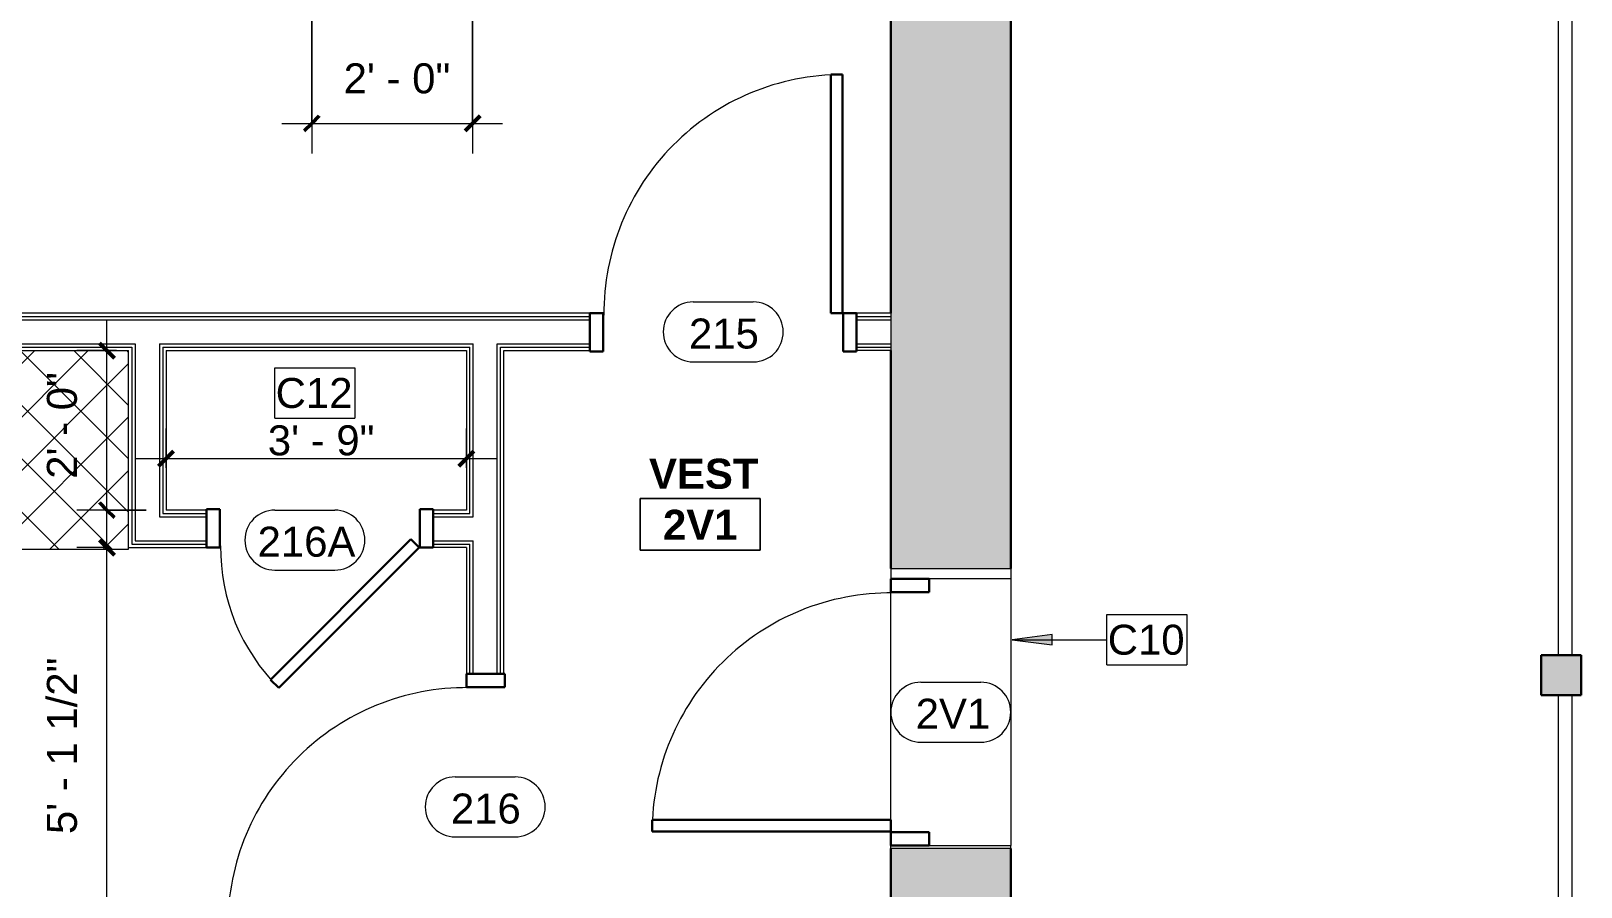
# Model space of a CAD drawing. Header units: inches. Extents: x -1176 to 1507, y -2587 to 978.
# Drawn here: x -901 to -668.5, y -578 to -449.5 of the extents above; entities that cross this region are included whole.
import ezdxf

# ---------------------------------------------------------------- set-up
doc = ezdxf.new("R2010")
doc.units = ezdxf.units.IN
doc.header["$MEASUREMENT"] = 0
for name, color, linetype, lineweight in [('A-ANNO-DIMS', 211, 'Continuous', 9), ('A-ANNO-DIMS-48', 211, 'Continuous', 9), ('A-ANNO-KEYN', 231, 'Continuous', 9), ('A-AREA-IDEN', 2, 'Continuous', 9), ('A-COLS', 52, 'Continuous', 18), ('A-DOOR', 31, 'Continuous', 18), ('A-DOOR-FRAM', 31, 'Continuous', 30), ('A-DOOR-IDEN', 31, 'Continuous', 9), ('A-FLOR', 192, 'Continuous', 18), ('A-FLOR-HRAL', 11, 'Continuous', 18), ('A-WALL', 113, 'Continuous', 18), ('A-WALL-PATT', 111, 'Continuous', 18), ('I-WALL', 2, 'Continuous', 18), ('Q-CASE', 31, 'Continuous', 9)]:
    doc.layers.add(name, color=color, linetype=linetype, lineweight=lineweight)
doc.styles.add('Arial', font='arial.ttf', dxfattribs={"height": 4.5})
doc.styles.add('Swis721 Lt BT', font='swissl.ttf', dxfattribs={"height": 4.5})
doc.styles.add('Swis721 Lt BT_B', font='', dxfattribs={"height": 4.5})
doc.styles.get('Swis721 Lt BT_B').set_extended_font_data('Swis721 Lt BT', bold=True)
doc.dimstyles.new('OTJ_-_3_32__Linear__1_2__Tolerance_1', dxfattribs={"dimscale": 12, "dimtxt": 4.748918, "dimasz": 0.1875, "dimexe": 0.375, "dimexo": 0.25, "dimgap": 0.25, "dimtad": 1, "dimdec": 1, "dimrnd": 0.5, "dimzin": 3, "dimdsep": 46, "dimlunit": 4, "dimtxsty": 'Swis721 Lt BT', "dimblk1": 'OBLIQUE', "dimblk2": 'OBLIQUE', "dimsah": 1, "dimcen": 0.09, "dimdle": 0.375, "dimazin": 0, "dimtfac": 1, "dimtdec": 4, "dimtix": 1, "dimtmove": 0, "dimatfit": 3, "dimfxl": 1, "dimtvp": 1, "dimfrac": 2, "dimtolj": 1, "dimtzin": 0, "dimarcsym": 2})
doc.dimstyles.new('OTJ_-_3_32__Linear__1_2__Tolerance_2', dxfattribs={"dimscale": 12, "dimtxt": 4.748918, "dimasz": 0.1875, "dimexe": 0.375, "dimexo": 0.25, "dimgap": 0.25, "dimtad": 1, "dimdec": 1, "dimrnd": 0.5, "dimzin": 3, "dimdsep": 46, "dimlunit": 4, "dimtxsty": 'Swis721 Lt BT', "dimblk1": 'OBLIQUE', "dimblk2": 'OBLIQUE', "dimsah": 1, "dimcen": 0.09, "dimdle": 0.375, "dimazin": 0, "dimtfac": 1, "dimtdec": 4, "dimtix": 1, "dimtmove": 2, "dimatfit": 3, "dimfxl": 1, "dimtvp": 1, "dimfrac": 2, "dimtolj": 1, "dimtzin": 0, "dimarcsym": 2})

# ---------------------------------------------------------------- blocks, each defined once
blk = doc.blocks.new('Top Rail Type - Top Rail_Internal_-5050133-2nd Floor Construction')
at = {"layer": 'A-FLOR-HRAL', "lineweight": 9}
for p, q in [((-671.86, -543.19), (-671.86, -369.19)), ((-669.86, -369.19), (-669.86, -543.19)), ((-671.86, -723.19), (-671.86, -549.19)), ((-669.86, -549.19), (-669.86, -723.19))]:
    blk.add_line(p, q, dxfattribs=at)
blk = doc.blocks.new('Single Flush - D1 3_ X 8_-8249534-2nd Floor Construction')
at = {"layer": 'A-DOOR', "lineweight": 30}
for p, q in [((16.15625, 38.625), (16.15625, 2.8125)), ((17.90625, 38.625), (16.15625, 38.625)), ((17.90625, 2.8125), (17.90625, 38.625)), ((16.15625, 2.8125), (17.90625, 2.8125))]:
    blk.add_line(p, q, dxfattribs=at)
at = {"layer": 'A-DOOR', "lineweight": 9}
blk.add_arc((17.90625, 2.8125), 35.8125, 90, 180.5, dxfattribs=at)
at = {"layer": 'A-DOOR-FRAM'}
for p, q in [((-20, -2.9375), (-20, 2.8125)), ((-20, 2.8125), (-18, 2.8125)), ((-18, -2.9375), (-18, 2.8125)), ((18.000004, -2.9375), (18.000004, 2.8125)), ((18.000004, 2.8125), (20.000004, 2.8125)), ((20.000004, -2.9375), (20.000004, 2.8125)), ((-20, -2.9375), (-18, -2.9375)), ((18.000004, -2.9375), (20.000004, -2.9375))]:
    blk.add_line(p, q, dxfattribs=at)
blk = doc.blocks.new('Single Flush - D1 3_ X 8_-8250001-2nd Floor Construction')
at = {"layer": 'A-DOOR', "lineweight": 30}
for p, q in [((16.15625, -2.8125), (17.90625, -2.8125)), ((16.15625, -38.625), (16.15625, -2.8125)), ((17.90625, -2.8125), (17.90625, -38.625)), ((17.90625, -38.625), (16.15625, -38.625))]:
    blk.add_line(p, q, dxfattribs=at)
at = {"layer": 'A-DOOR', "lineweight": 9}
blk.add_arc((17.90625, -2.8125), 35.8125, 179.5, 270, dxfattribs=at)
at = {"layer": 'A-DOOR-FRAM'}
for p, q in [((-20, 2.9375), (-20, -2.8125)), ((-20, 2.9375), (-18, 2.9375)), ((-18, 2.9375), (-18, -2.8125)), ((18.000004, 2.9375), (18.000004, -2.8125)), ((18.000004, 2.9375), (20.000004, 2.9375)), ((20.000004, 2.9375), (20.000004, -2.8125)), ((-20, -2.8125), (-18, -2.8125)), ((18.000004, -2.8125), (20.000004, -2.8125))]:
    blk.add_line(p, q, dxfattribs=at)
blk = doc.blocks.new('Single Flush - D2 2_6_ X 8_-8253024-2nd Floor Construction')
at = {"layer": 'A-DOOR', "lineweight": 30}
for p, q in [((-7.41, -22.66), (13.67, -1.58)), ((13.67, -1.58), (14.91, -2.81)), ((14.91, -2.81), (-6.17, -23.89)), ((-6.17, -23.89), (-7.41, -22.66))]:
    blk.add_line(p, q, dxfattribs=at)
at = {"layer": 'A-DOOR', "lineweight": 9}
blk.add_arc((14.91, -2.81), 29.81, 179.5, 225, dxfattribs=at)
at = {"layer": 'A-DOOR-FRAM'}
for p, q in [((-17, 2.94), (-17, -2.81)), ((-17, 2.94), (-15, 2.94)), ((-15, 2.94), (-15, -2.81)), ((15, 2.94), (15, -2.81)), ((15, 2.94), (17, 2.94)), ((17, 2.94), (17, -2.81)), ((-17, -2.81), (-15, -2.81)), ((15, -2.81), (17, -2.81))]:
    blk.add_line(p, q, dxfattribs=at)
blk = doc.blocks.new('Desk1 - Desk-6998228-2nd Floor Construction')
at = {"layer": 'Q-CASE'}
h = blk.add_hatch(dxfattribs=at)
h.set_pattern_fill('FP_23', color=256, style=0, pattern_type=2)
h.set_pattern_definition([(45, (3257.152, 975.803), (-4.006467, 4.006467), []), (135, (3257.152, 975.803), (-4.006467, -4.006467), [])])
h.paths.add_polyline_path([(2240.18, 448.5), (2370.76, 448.5), (2370.76, 478.31), (2240.09, 478.31), (2240.09, 448.5)], flags=0)
for p, q in [((2240.09, 448.5), (2370.76, 448.5)), ((2370.76, 448.5), (2370.76, 448.77))]:
    blk.add_line(p, q, dxfattribs=at)
blk = doc.blocks.new('Single Flush - D8 3_ X 8_-8244927-2nd Floor Construction')
at = {"layer": 'A-DOOR', "lineweight": 30}
for p, q in [((16.15625, -9), (17.90625, -9)), ((16.15625, -44.8125), (16.15625, -9)), ((17.90625, -9), (17.90625, -44.8125)), ((17.90625, -44.8125), (16.15625, -44.8125))]:
    blk.add_line(p, q, dxfattribs=at)
at = {"layer": 'A-DOOR', "lineweight": 9}
blk.add_arc((17.90625, -9), 35.8125, 179.5, 270, dxfattribs=at)
at = {"layer": 'A-DOOR-FRAM'}
for p, q in [((-20, -3.25), (-20, -9)), ((-20, -3.25), (-18, -3.25)), ((-18, -3.25), (-18, -9)), ((18.000004, -3.25), (18.000004, -9)), ((18.000004, -3.25), (20.000004, -3.25)), ((20.000004, -3.25), (20.000004, -9)), ((-20, -9), (-18, -9)), ((18.000004, -9), (20.000004, -9))]:
    blk.add_line(p, q, dxfattribs=at)
blk = doc.blocks.new('Room Tag - Room Name and Number-3379422-2nd Floor Construction')
at = {"layer": 'A-AREA-IDEN'}
for p, q in [((-0.1881, -0.1636), (-0.1881, -0.0018)), ((-0.1881, -0.0018), (0.1869, -0.0018)), ((0.1869, -0.0018), (-0.1881, -0.0018)), ((-0.1881, -0.0018), (-0.1881, -0.1636)), ((0.1869, -0.0018), (0.1869, -0.1636)), ((0.1869, -0.1636), (0.1869, -0.0018)), ((0.1869, -0.1636), (-0.1881, -0.1636)), ((-0.1881, -0.1636), (0.1869, -0.1636))]:
    blk.add_line(p, q, dxfattribs=at)
blk = doc.blocks.new('Door Tag - Door Tag-41184-2nd Floor Construction')
at = {"layer": 'A-DOOR-IDEN'}
for p, q in [((-0.09375, 0.09375), (0.09375, 0.09375)), ((-0.09375, -0.09375), (0.09375, -0.09375))]:
    blk.add_line(p, q, dxfattribs=at)
for centre, start, end in [((-0.09375, 0), 90, 270), ((0.09375, 0), 270, 90)]:
    blk.add_arc(centre, 0.09375, start, end, dxfattribs=at)
blk = doc.blocks.new('DIMBLOCK62-2nd Floor Construction')
at = {"layer": 'A-ANNO-DIMS-48'}
for p, q in [((-858.92, -436.28), (-858.92, -467.88)), ((-858.92, -463.38), (-858.92, -436.28)), ((-834.8, -436.28), (-834.8, -467.88)), ((-834.8, -463.38), (-834.8, -436.28)), ((-863.42, -463.38), (-830.3, -463.38))]:
    blk.add_line(p, q, dxfattribs=at)
at = {"layer": 'A-ANNO-DIMS-48', "lineweight": 50}
for p, q in [((-858.92, -463.38), (-857.8, -462.25)), ((-834.8, -463.38), (-833.67, -462.25)), ((-858.92, -463.38), (-860.05, -464.5)), ((-834.8, -463.38), (-835.92, -464.5))]:
    blk.add_line(p, q, dxfattribs=at)
at = {"layer": 'A-ANNO-DIMS-48', "color": 0, "insert": (-854.13, -454.37), "char_height": 4.5, "width": 17.4579, "attachment_point": 1, "line_spacing_factor": 1.005062, "style": 'Swis721 Lt BT'}
blk.add_mtext('2\' - 0"', dxfattribs=at)
blk = doc.blocks.new('_Oblique')
at = {"color": 0, "linetype": 'ByBlock', "lineweight": -2}
blk.add_line((-0.5, -0.5), (0.5, 0.5), dxfattribs=at)
blk = doc.blocks.new('DIMBLOCK64-2nd Floor Construction')
at = {"layer": 'A-ANNO-DIMS-48'}
for p, q in [((-889.64, -525.91), (-889.64, -492.99)), ((-888.23, -497.49), (-894.14, -497.49)), ((-889.64, -497.49), (-888.23, -497.49)), ((-883.77, -521.41), (-894.14, -521.41)), ((-889.64, -521.41), (-883.77, -521.41))]:
    blk.add_line(p, q, dxfattribs=at)
at = {"layer": 'A-ANNO-DIMS-48', "lineweight": 50}
for p, q in [((-889.64, -497.49), (-890.77, -496.36)), ((-889.64, -497.49), (-888.52, -498.61)), ((-889.64, -521.41), (-890.77, -520.28)), ((-889.64, -521.41), (-888.52, -522.53))]:
    blk.add_line(p, q, dxfattribs=at)
at = {"layer": 'A-ANNO-DIMS-48', "color": 0, "insert": (-898.65, -516.72), "char_height": 4.5, "width": 17.4579, "attachment_point": 1, "rotation": 90, "line_spacing_factor": 1.005062, "style": 'Swis721 Lt BT'}
blk.add_mtext('2\' - 0"', dxfattribs=at)
blk = doc.blocks.new('DIMBLOCK65-2nd Floor Construction')
at = {"layer": 'A-ANNO-DIMS-48'}
for p, q in [((-880.77, -515.1), (-880.77, -509.19)), ((-835.7, -515.1), (-835.7, -509.19)), ((-885.27, -513.69), (-831.2, -513.69)), ((-880.77, -513.69), (-880.77, -515.1)), ((-835.7, -513.69), (-835.7, -515.1))]:
    blk.add_line(p, q, dxfattribs=at)
at = {"layer": 'A-ANNO-DIMS-48', "lineweight": 50}
for p, q in [((-880.77, -513.69), (-881.89, -514.82)), ((-880.77, -513.69), (-879.64, -512.57)), ((-835.7, -513.69), (-836.83, -514.82)), ((-835.7, -513.69), (-834.58, -512.57))]:
    blk.add_line(p, q, dxfattribs=at)
at = {"layer": 'A-ANNO-DIMS-48', "color": 0, "insert": (-865.51, -508.7), "char_height": 4.5, "width": 17.4579, "attachment_point": 1, "line_spacing_factor": 1.005062, "style": 'Swis721 Lt BT'}
blk.add_mtext('3\' - 9"', dxfattribs=at)
blk = doc.blocks.new('DIMBLOCK69-2nd Floor Construction')
at = {"layer": 'A-ANNO-DIMS-48'}
for p, q in [((-889.64, -592.9), (-889.64, -522.53)), ((-889.39, -527.03), (-894.14, -527.03)), ((-889.64, -527.03), (-889.39, -527.03)), ((-880.06, -588.4), (-894.14, -588.4)), ((-889.64, -588.4), (-880.06, -588.4))]:
    blk.add_line(p, q, dxfattribs=at)
at = {"layer": 'A-ANNO-DIMS-48', "lineweight": 50}
for p, q in [((-889.64, -527.03), (-890.77, -525.91)), ((-889.64, -527.03), (-888.52, -528.16)), ((-889.64, -588.4), (-890.77, -587.28)), ((-889.64, -588.4), (-888.52, -589.53))]:
    blk.add_line(p, q, dxfattribs=at)
at = {"layer": 'A-ANNO-DIMS-48', "color": 0, "insert": (-898.65, -570.04), "char_height": 4.5, "width": 29.579, "attachment_point": 1, "rotation": 90, "line_spacing_factor": 1.005062, "style": 'Swis721 Lt BT'}
blk.add_mtext('5\' - 1 1/2"', dxfattribs=at)
blk = doc.blocks.new('Keynote Tag - Keynote Number - Boxed-135510-2nd Floor Construction')
at = {"layer": 'A-ANNO-KEYN'}
for p, q in [((-0.125, -0.0792), (-0.125, 0.0781)), ((-0.125, 0.0781), (0.125, 0.0781)), ((0.125, 0.0781), (0.125, -0.0792)), ((-0.125, -0.0792), (0.125, -0.0792))]:
    blk.add_line(p, q, dxfattribs=at)

msp = doc.modelspace()

# ---------------------------------------------------------------- hatches: boundary and pattern name
at = {"layer": 'A-ANNO-KEYN'}
msp.add_hatch(color=256, dxfattribs=at).paths.add_polyline_path([(-753.85, -540.87), (-747.85, -541.66), (-747.85, -540.08)], flags=0)
at = {"layer": 'A-COLS'}
msp.add_hatch(color=250, dxfattribs=at).paths.add_polyline_path([(-674.48, -549.19), (-668.48, -549.19), (-668.48, -543.19), (-674.48, -543.19)], flags=0)
at = {"layer": 'A-WALL-PATT'}
h = msp.add_hatch(color=250, dxfattribs=at)
h.paths.add_polyline_path([(-754.04, -1262.19), (-754.04, -1210.19), (-772.04, -1210.19), (-772.04, -1262.19)], flags=0)
h.paths.add_polyline_path([(-754.04, -1170.19), (-754.04, -1093.3), (-772.04, -1093.3), (-772.04, -1170.19)], flags=0)
h.paths.add_polyline_path([(-754.04, -1053.19), (-754.04, -1004.19), (-772.04, -1004.19), (-772.04, -1053.19)], flags=0)
h.paths.add_polyline_path([(-757.26, -962.19), (-754.04, -962.19), (-754.04, -860.19), (-772.04, -860.19), (-772.04, -962.19)], flags=0)
h.paths.add_polyline_path([(-772.04, -818.19), (-754.04, -818.19), (-754.04, -716.19), (-772.04, -716.19), (-772.04, -796.22)], flags=0)
h.paths.add_polyline_path([(-754.04, -674.19), (-754.04, -572.19), (-772.04, -572.19), (-772.04, -674.19)], flags=0)
h.paths.add_polyline_path([(-772.04, -530.19), (-754.04, -530.19), (-754.04, -428.19), (-772.04, -428.19), (-772.04, -498.56)], flags=0)
h.paths.add_polyline_path([(-754.04, -386.19), (-754.04, -278.19), (-772.04, -278.19), (-772.04, -386.19), (-757.26, -386.19)], flags=0)
h.paths.add_polyline_path([(-772.04, -236.19), (-754.04, -236.19), (-754.04, -122.5), (-772.04, -122.5), (-772.04, -224.7)], flags=0)
h.paths.add_polyline_path([(-754.04, -80.5), (-754.04, 16.25), (-772.04, 16.25), (-772.03, -80.5)], flags=0)

# ---------------------------------------------------------------- linework, layer by layer
at = {"layer": 'A-ANNO-KEYN'}
for p, q in [((-747.85, -540.08), (-753.85, -540.87)), ((-753.85, -540.87), (-747.85, -541.66)), ((-753.85, -540.87), (-739.6, -540.87)), ((-747.85, -541.66), (-747.85, -540.08))]:
    msp.add_line(p, q, dxfattribs=at)
at = {"layer": 'A-COLS', "color": 8, "lineweight": 30}
for p, q in [((-674.48, -549.19), (-674.48, -543.19)), ((-674.48, -543.19), (-668.48, -543.19)), ((-668.48, -549.19), (-668.48, -543.19)), ((-668.48, -549.19), (-674.48, -549.19))]:
    msp.add_line(p, q, dxfattribs=at)
at = {"layer": 'A-FLOR'}
for p, q in [((-772.04, -571.75), (-772.04, -531.75)), ((-754.04, -531.75), (-754.04, -571.75))]:
    msp.add_line(p, q, dxfattribs=at)
at = {"layer": 'A-WALL', "color": 8, "lineweight": 30}
for p, q in [((-754.04, -428.19), (-754.04, -530.19)), ((-772.04, -438.91), (-772.04, -491.86)), ((-772.04, -497.49), (-772.04, -530.19)), ((-772.04, -588.4), (-772.04, -572.19)), ((-754.04, -674.19), (-754.04, -572.19))]:
    msp.add_line(p, q, dxfattribs=at)
at = {"layer": 'A-WALL'}
for p, q in [((-1017.06, -492.36), (-817.17, -492.36)), ((-1017.06, -492.86), (-817.17, -492.86)), ((-777.17, -492.36), (-772.04, -492.36)), ((-777.17, -492.86), (-772.04, -492.86)), ((-772.04, -491.86), (-772.04, -497.49)), ((-1017.06, -496.49), (-885.39, -496.49)), ((-1017.06, -496.99), (-885.89, -496.99)), ((-885.89, -496.99), (-885.89, -526.53)), ((-885.39, -496.49), (-885.39, -526.03)), ((-881.77, -496.49), (-834.7, -496.49)), ((-881.77, -496.49), (-881.77, -522.41)), ((-881.27, -496.99), (-835.2, -496.99)), ((-881.27, -496.99), (-881.27, -521.91)), ((-835.2, -521.91), (-835.2, -496.99)), ((-834.7, -522.41), (-834.7, -496.49)), ((-831.08, -496.49), (-817.17, -496.49)), ((-831.08, -545.97), (-831.08, -496.49)), ((-830.58, -496.99), (-817.17, -496.99)), ((-830.58, -545.97), (-830.58, -496.99)), ((-777.17, -496.49), (-772.04, -496.49)), ((-777.17, -496.99), (-772.04, -496.99)), ((-881.77, -522.41), (-874.7, -522.41)), ((-881.27, -521.91), (-874.7, -521.91)), ((-840.7, -521.91), (-835.2, -521.91)), ((-840.7, -522.41), (-834.7, -522.41)), ((-885.89, -526.53), (-874.7, -526.53)), ((-885.39, -526.03), (-874.7, -526.03)), ((-840.7, -526.03), (-834.7, -526.03)), ((-840.7, -526.53), (-835.2, -526.53)), ((-835.2, -545.97), (-835.2, -526.53)), ((-834.7, -545.97), (-834.7, -526.03)), ((-772.04, -530.19), (-772.04, -531.75)), ((-754.04, -530.19), (-754.04, -531.75)), ((-754.04, -531.75), (-772.04, -531.75)), ((-772.04, -572.19), (-772.04, -571.75)), ((-772.04, -571.75), (-754.04, -571.75)), ((-754.04, -572.19), (-754.04, -571.75))]:
    msp.add_line(p, q, dxfattribs=at)
at = {"layer": 'A-WALL', "lineweight": 9}
for p, q in [((-772.04, -530.19), (-754.04, -530.19)), ((-754.04, -572.19), (-772.04, -572.19))]:
    msp.add_line(p, q, dxfattribs=at)
at = {"layer": 'I-WALL'}
for p, q in [((-817.17, -491.86), (-1017.06, -491.86)), ((-817.17, -491.86), (-817.17, -497.49)), ((-772.04, -491.86), (-777.17, -491.86)), ((-777.17, -491.86), (-777.17, -497.49)), ((-1017.06, -497.49), (-886.39, -497.49)), ((-886.39, -527.03), (-886.39, -497.49)), ((-880.77, -497.49), (-835.7, -497.49)), ((-880.77, -497.49), (-880.77, -521.41)), ((-835.7, -497.49), (-835.7, -521.41)), ((-830.08, -497.49), (-817.17, -497.49)), ((-830.08, -545.97), (-830.08, -497.49)), ((-772.04, -497.49), (-777.17, -497.49)), ((-874.7, -521.41), (-880.77, -521.41)), ((-874.7, -521.41), (-874.7, -527.03)), ((-835.7, -521.41), (-840.7, -521.41)), ((-840.7, -521.41), (-840.7, -527.03)), ((-886.39, -527.03), (-874.7, -527.03)), ((-835.7, -527.03), (-840.7, -527.03)), ((-835.7, -527.03), (-835.7, -545.97)), ((-835.7, -545.97), (-830.08, -545.97))]:
    msp.add_line(p, q, dxfattribs=at)

# ---------------------------------------------------------------- block references
at = {"layer": 'A-ANNO-KEYN', "xscale": 47.99999999999997, "yscale": 47.99999999999997, "zscale": 47.99999999999997}
for p in [(-858.44, -503.81), (-733.6, -540.85)]:
    msp.add_blockref('Keynote Tag - Keynote Number - Boxed-135510-2nd Floor Construction', p, dxfattribs=at)
at = {"layer": 'A-AREA-IDEN', "xscale": 47.99999999999997, "yscale": 47.99999999999997, "zscale": 47.99999999999997}
msp.add_blockref('Room Tag - Room Name and Number-3379422-2nd Floor Construction', (-800.63, -519.57), dxfattribs=at)
at = {"layer": 'A-DOOR'}
for name, p in [('Single Flush - D1 3_ X 8_-8249534-2nd Floor Construction', (-797.17, -494.68)), ('Single Flush - D2 2_6_ X 8_-8253024-2nd Floor Construction', (-857.7, -524.22))]:
    msp.add_blockref(name, p, dxfattribs=at)
at = {"layer": 'A-DOOR', "rotation": 269.9999999999999}
for name, p in [('Single Flush - D8 3_ X 8_-8244927-2nd Floor Construction', (-763.04, -551.75)), ('Single Flush - D1 3_ X 8_-8250001-2nd Floor Construction', (-832.89, -565.97))]:
    msp.add_blockref(name, p, dxfattribs=at)
at = {"layer": 'A-DOOR-IDEN', "xscale": 47.99999999999997, "yscale": 47.99999999999997, "zscale": 47.99999999999997}
for p in [(-797.17, -494.68), (-859.95, -525.92), (-763.03, -551.75), (-832.89, -565.97)]:
    msp.add_blockref('Door Tag - Door Tag-41184-2nd Floor Construction', p, dxfattribs=at)
at = {"layer": 'A-FLOR-HRAL', "lineweight": 9}
msp.add_blockref('Top Rail Type - Top Rail_Internal_-5050133-2nd Floor Construction', (0, 0), dxfattribs=at)
at = {"layer": 'Q-CASE'}
msp.add_blockref('Desk1 - Desk-6998228-2nd Floor Construction', (-3257.15, -975.8), dxfattribs=at)

# ---------------------------------------------------------------- texts
at = {"layer": 'A-ANNO-KEYN', "char_height": 4.5, "width": 14.0895, "attachment_point": 1, "style": 'Arial'}
for s, insert in [('C12', (-864.33, -501.59)), ('C10', (-739.49, -538.62))]:
    msp.add_mtext(s, dxfattribs=dict(at, insert=insert))
at = {"layer": 'A-AREA-IDEN', "char_height": 4.5, "attachment_point": 1, "style": 'Swis721 Lt BT_B'}
for s, insert, width in [('VEST', (-808.31, -513.71), 18.483), ('2V1', (-806.21, -521.37), 13.029)]:
    msp.add_mtext(s, dxfattribs=dict(at, insert=insert, width=width))
at = {"layer": 'A-DOOR-IDEN', "char_height": 4.5, "attachment_point": 1, "style": 'Swis721 Lt BT'}
for s, insert, width in [('215', (-802.32, -492.67), 12.2715), ('216A', (-867.04, -523.91), 16.968), ('2V1', (-768.3, -549.73), 12.5745), ('216', (-838.04, -563.96), 12.2715)]:
    msp.add_mtext(s, dxfattribs=dict(at, insert=insert, width=width))

# ---------------------------------------------------------------- dimensions: what is measured, and where the dimension line sits
at = {"layer": 'A-ANNO-DIMS'}
dim = msp.add_linear_dim(base=(-834.8, -463.38), p1=(-858.92, -433.28), p2=(-834.8, -433.28), dimstyle='OTJ_-_3_32__Linear__1_2__Tolerance_1', override={"dimpost": '<>', "dimfxl": 24.124897}, dxfattribs=at)
dim.commit()
dim.dimension.update_dxf_attribs({"geometry": 'DIMBLOCK62-2nd Floor Construction', "text_midpoint": (-846.86, -458.07)})
for base, p1, p2, override, picture, middle in [((-889.64, -497.49), (-880.77, -521.41), (-891.23, -497.49), {"dimpost": '<>', "dimfxl": 26.10777}, 'DIMBLOCK64-2nd Floor Construction', (-894.96, -509.45)), ((-889.64, -527.03), (-877.06, -588.4), (-886.39, -527.03), {"dimpost": '<>', "dimfxl": 62.077749}, 'DIMBLOCK69-2nd Floor Construction', (-895.21, -557.72))]:
    dim = msp.add_linear_dim(base=base, p1=p1, p2=p2, angle=90, dimstyle='OTJ_-_3_32__Linear__1_2__Tolerance_1', override=override, dxfattribs=at)
    dim.commit()
    dim.dimension.update_dxf_attribs({"geometry": picture, "text_midpoint": middle})
dim = msp.add_linear_dim(base=(-835.7, -513.69), p1=(-880.77, -512.1), p2=(-835.7, -512.1), dimstyle='OTJ_-_3_32__Linear__1_2__Tolerance_2', override={"dimpost": '<>', "dimfxl": 45.0625}, dxfattribs=at)
dim.commit()
dim.dimension.update_dxf_attribs({"geometry": 'DIMBLOCK65-2nd Floor Construction', "text_midpoint": (-856.78, -511.7), "dimtype": 160})

doc.saveas('drawing.dxf')
